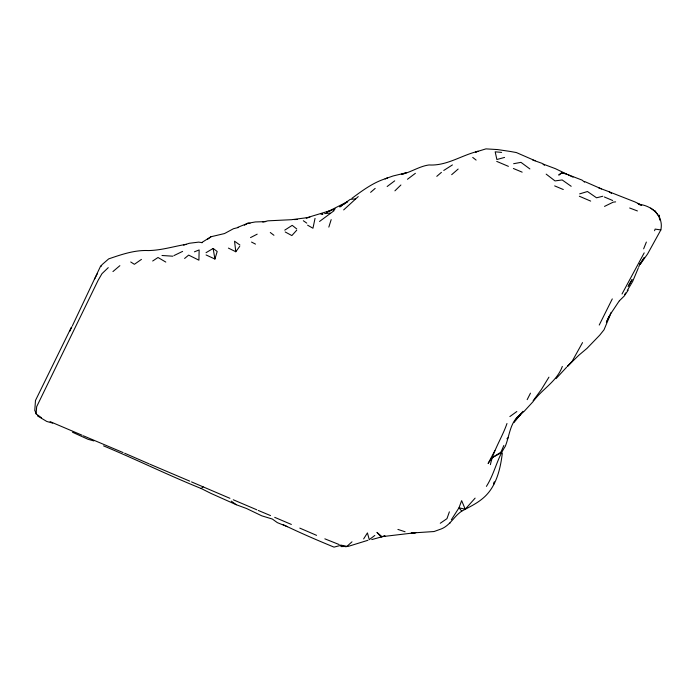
<?xml version="1.0" encoding="UTF-8"?>
<svg xmlns="http://www.w3.org/2000/svg" width="696" height="696" viewBox="0 0 696 696"><rect width="100%" height="100%" fill="white"/><g stroke="black" fill="none" stroke-linecap="round" stroke-linejoin="round"><path stroke-width="1.04" d="M34.8 410.144L35.479 400.478L71.331 327.311M41.464 417.757L36.122 413.885L36.67 406.681L98.179 280.21L101.981 273.667L108.263 267.638M502.321 453.2C500.346 469.356 496.222 486.887 483.337 497.945C476.917 503.547 469.2 507.097 461.779 511.116C454.053 516.197 450.251 525.254 441.455 528.864L434.052 531.535L411.205 533.04L415.782 532.675L380.973 536.781L376.945 532.397L381.756 536.451M494.247 481.841L493.916 483.972L494.317 482.337M513.97 422.594L520.451 414.494C509.89 421.872 509.716 435.496 505.252 446.388C497.005 458.786 494.447 473.88 486.4 486.382M315.044 218.37L312.956 228.236L307.606 225.191M490.393 464.658C493.473 450.051 502.164 437.523 506.984 423.507M449.729 523.566L449.886 523.035M206.094 254.971L214.916 259.034L217.196 251.482L213.141 248.455L206.033 252.683M328.825 227.105L331.174 219.623M654.571 230.733L655.136 229.097L660.843 229.932C663.888 216.038 651.882 205.685 639.041 204.302L641.703 205.189L634.874 201.892L609.217 191.826M449.381 511.83L446.962 518.659L440.272 523.262M638.284 268.064L632.612 281.549L627.261 290.51M638.667 267.099L640.19 263.227M643.652 248.82L646.367 242.051M494.891 450.651L488.105 463.458L492.142 457.698L500.937 452.183L503.852 445.457M606.747 321.439L608.991 316.28M611.201 312.391L606.373 322.3M69.722 331.34L71.992 326.607M582.535 342.597L572.042 361.476L567.301 366.479M644.192 252.874L622.024 293.99M100.781 265.741L72.445 325.658M612.289 298.906L599.23 325.049M527.168 399.652L530.474 393.162M94.543 279.113L97.205 273.937M100.981 266.62L101.955 264.732L108.663 258.895C121.443 254.51 134.824 249.864 148.396 250.569C161.376 250.343 173.539 246.462 186.302 244.296M660.843 229.932L647.585 253.97L640.337 264.132M562.333 366.418C557.035 381.112 543.028 388.49 534.006 400.4M628.549 285.734L632.125 279.514M628.079 286.569L631.837 280.018M363.643 538.904L367.427 532.901L369.263 539.644L374.805 535.468M643.826 258.173L640.068 264.089L644.357 257.329M548.935 377.162L541.392 389.482L533.119 400.739M624.625 294.547L625.678 292.938M628.192 290.171L624.251 296.009L619.353 300.846M619.127 301.098L610.749 313.661L604.041 329.765L599.708 335.194L586.989 348.365L579.002 355.099L567.431 366.314L572.042 361.476M451.356 519.747L458.986 507.819L461.639 500.642L465.241 509.211L475.116 498.127M228.41 248.098L235.787 251.743L239.728 246.349M533.319 401.366L524.184 411.31L516.31 418.157M207.626 239.233L211.019 236.736L224.521 233.551L233.508 228.697L238.606 227.435M521.504 413.328L515.536 419.94L523.009 411.301M296.714 230.219L291.859 235.57L285.212 231.977M556.06 378.624L566.64 367.175M343.659 209.922L358.24 196.585M394.91 190.852L400.905 184.988M351.898 198.36C362.764 190.269 374.3 181.7 387.576 178.098L385.088 178.768L393.11 175.966L406.168 172.799L401.357 174.418C410.988 172.304 419.218 166.3 428.997 164.952C446.867 166.066 461.474 155.173 478.126 151.284L475.568 152.041L485.965 148.874L497.64 149.579L510.185 151.441L516.371 152.554L535.146 160.75M351.993 541.827L346.869 546.43L340.614 545.029M34.965 410.675L36.122 413.885M451.669 174.679L458.142 169.067M370.611 192.348L375.179 188.399M436.784 176.349L441.421 172.356M112.943 271.57L119.869 265.672M407.456 179.272L415.373 173.321M184.605 258.46L188.668 255.101L198.908 260.182L199.152 249.934L194.428 251.821M103.53 445.866C136.338 459.508 168.162 475.203 201.161 488.496L203.162 486.869L229.932 498.319M319.542 221.459L334.158 210.627M506.897 438.767L508.132 437.784M387.159 186.511L394.71 180.838M344.207 204.128L347.687 201.596L326.685 212.228L331.888 210.14L306.214 217.926L309.877 217.317L292.842 219.527M509.863 416.565L516.823 411.519M141.445 259.39L134.38 264.306L130.718 261.983M335.08 208.635L332.975 210.096L334.785 209.392M201.518 242.695L211.019 236.736M152.685 261.009L158.018 257.494L165.796 262.07M342.632 205.05L339.752 206.947L350.192 199.387L355.552 198.865M284.742 230.15L292.207 225.347L296.757 228.949M443.752 170.459L452.426 164.917M324.632 213.602L330.165 213.089M244.34 225.208L247.906 223.242L250.021 223.399M492.142 457.698L501.651 452.583L500.937 452.183M250.525 237.597L257.189 234.169M604.519 206.399L613.228 202.136L615.647 201.875M173.948 255.589L182.613 251.395M237.493 227.453L247.906 223.242M183.631 245.131L189.234 243.287L198.665 242.121L202.458 242.652M579.655 193.88L587.467 191.522L596.542 197.794L602.797 196.263M367.949 540.279L348.157 546.404L340.979 546.586M504.565 157.418L496.874 159.514L495.178 151.815L501.616 152.407M371.76 539.583L385.071 535.929L380.973 536.781M262.792 222.041L267.908 220.841L292.276 219.658M513.631 163.708L520.973 162.359L529.891 168.937M248.072 223.242L255.38 221.946L265.733 221.632M294.356 219.579L297.47 219.458M161.985 255.493L172.912 256.206M320.665 213.768L322.448 214.072M320.873 213.715L322.935 214.098M346.182 546.795L340.066 545.542L334.019 547.126C316.845 540.061 299.872 532.753 283.115 524.619M465.241 509.211L458.986 507.819L461.779 511.116M93.838 440.916L87.913 439.254L72.48 432.233M52.731 423.142L46.797 421.471L37.427 415.851M397.903 529.412L405.081 531.77M532.736 160.028L542.045 163.343L544.49 165.283M568.301 174.8L582.03 180.09L584.596 182.143M201.161 488.496L210.879 493.368L236.283 504.73L246.532 508.498L261.8 515.84L272.319 519.025L277.339 522.635L287.431 526.724M543.324 164.143L555.382 168.667L573.008 177.149M339.178 544.559L324.841 538.835M598.717 187.868L608.939 191.67L611.497 193.375M629.671 208L637.414 210.949M270.526 515.588L258.242 510.438M522.165 172.156L513.387 168.493M563.29 189.521L554.66 185.893M123.105 452.583L83.346 435.783M496.744 161.402L508.411 166.353M50.086 421.611L82.128 435.235M590.669 201.101L579.342 196.237M274.711 517.346L291.354 524.436M604.346 196.977L612.628 200.492M189.73 481.136L150.005 464.258M233.264 499.772L256.807 509.794M191.539 481.91L203.162 486.869M149.153 463.875L124.68 453.235M299.802 528.116L316.584 535.355M584.562 181.499L601.509 188.921M251.534 242.069L255.484 244.113M637.667 203.423L640.163 204.929M650.699 208.069L655.675 211.758M303.325 220.736L306.753 223.111M571.198 186.302L562.168 179.951L555.008 180.908L546.177 174.131M239.92 245.035L234.543 241.19L235.787 251.743M231.272 501.12L236.283 504.73M270.283 232.507L273.937 235.283M472.732 157.418L476.108 160.089M654.805 210.618L659.208 216.778L659.643 219.997M213.141 248.455L214.916 259.034M659.364 215.212L659.738 219.188M561.698 172.651L558.723 175.07L561.733 173.078L566.44 173.922L561.698 172.651"/></g></svg>
